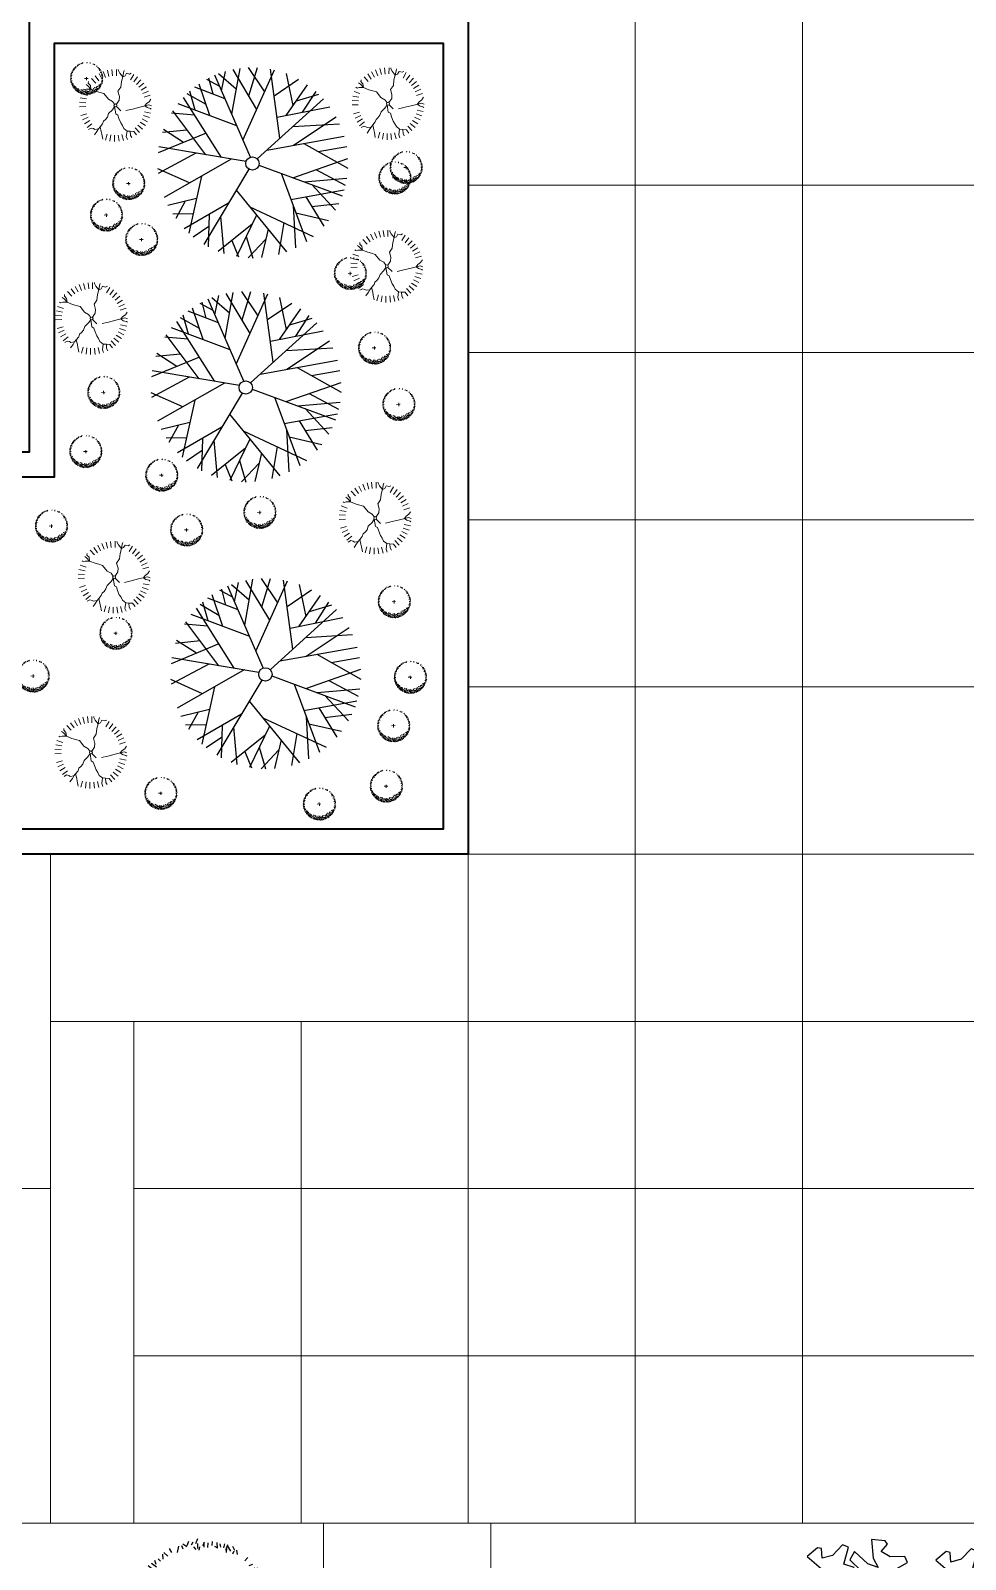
# Model space of a CAD drawing. Header units: millimetres. Extents: x 216896 to 446004, y 63591 to 243769.
# Drawn here: x 373345 to 384534, y 148796 to 167082 of the extents above; entities that cross this region are included whole.
import ezdxf

# ---------------------------------------------------------------- set-up
doc = ezdxf.new("R2010")
doc.units = ezdxf.units.MM
doc.layers.add('green', color=7, linetype='Continuous', true_color=0x45e718)
doc.layers.add('trees', color=7, linetype='Continuous', true_color=0x547000)
doc.layers.add('line pedestr', color=7, linetype='Continuous', lineweight=5, true_color=0x1c1c1c)
doc.layers.add('trees 2', color=7, linetype='Continuous', lineweight=5, true_color=0x91c200)
doc.layers.add('trees 1', color=84, linetype='Continuous', lineweight=5)
doc.layers.add('wall', color=5, linetype='Continuous', lineweight=40)

# ---------------------------------------------------------------- blocks, each defined once
blk = doc.blocks.new('arber')
at = {"layer": 'trees 2'}
for p, q in [((-0.055, 0.185), (-0.047, 0.173)), ((-0.034, 0.179), (-0.037, 0.191)), ((-0.017, 0.181), (-0.013, 0.191)), ((-0.001, 0.18), (-0.002, 0.19)), ((0.003, 0.195), (0.011, 0.185)), ((0.055, 0.175), (0.062, 0.183)), ((-0.191, -0.004), (-0.181, 0.005)), ((-0.19, 0.014), (-0.175, 0.017)), ((-0.176, 0.032), (-0.189, 0.034)), ((-0.171, 0.015), (-0.189, 0.021)), ((-0.188, 0.008), (-0.177, 0.001)), ((-0.166, 0.042), (-0.184, 0.044)), ((-0.171, 0.048), (-0.179, 0.056)), ((-0.177, 0.071), (-0.165, 0.075)), ((-0.165, 0.062), (-0.174, 0.065)), ((-0.17, 0.081), (-0.162, 0.07)), ((-0.169, 0.088), (-0.155, 0.085)), ((-0.151, 0.081), (-0.165, 0.094)), ((-0.15, 0.099), (-0.161, 0.105)), ((-0.136, 0.104), (-0.152, 0.113)), ((-0.139, 0.112), (-0.144, 0.122)), ((-0.135, 0.135), (-0.122, 0.135)), ((-0.128, 0.123), (-0.135, 0.129)), ((-0.125, 0.142), (-0.122, 0.129)), ((-0.122, 0.148), (-0.11, 0.139)), ((-0.107, 0.135), (-0.116, 0.152)), ((-0.1, 0.15), (-0.107, 0.161)), ((-0.085, 0.151), (-0.096, 0.164)), ((-0.085, 0.159), (-0.085, 0.17)), ((-0.07, 0.164), (-0.074, 0.172)), ((-0.06, 0.181), (-0.062, 0.168)), ((0.021, -0.005), (-0.021, 0.005)), ((0.008, 0.015), (-0.001, -0.021)), ((0.095, 0.173), (0.091, 0.159)), ((0.119, 0.143), (0.129, 0.147)), ((0.129, 0.132), (0.135, 0.139)), ((0.142, 0.139), (0.141, 0.126)), ((0.157, 0.104), (0.167, 0.111)), ((0.165, 0.089), (0.176, 0.089)), ((0.171, 0.074), (0.179, 0.078)), ((0.188, 0.064), (0.174, 0.066)), ((0.174, 0.051), (0.193, 0.052)), ((0.192, 0.059), (0.179, 0.051)), ((0.185, 0.076), (0.18, 0.064)), ((0.18, 0.024), (0.197, 0.029)), ((0.186, 0.038), (0.198, 0.04)), ((0.187, 0.021), (0.198, 0.017)), ((0.187, 0.005), (0.196, 0.006)), ((0.201, 0.001), (0.192, -0.007)), ((-0.177, -0.023), (-0.187, -0.019)), ((-0.17, -0.027), (-0.187, -0.032)), ((-0.175, -0.041), (-0.187, -0.043)), ((-0.177, -0.008), (-0.186, -0.009)), ((-0.164, -0.053), (-0.183, -0.055)), ((-0.181, -0.062), (-0.169, -0.054)), ((-0.165, -0.015), (-0.177, -0.023)), ((-0.177, -0.067), (-0.164, -0.069)), ((-0.175, -0.079), (-0.169, -0.067)), ((-0.159, -0.04), (-0.171, -0.048)), ((-0.16, -0.077), (-0.168, -0.081)), ((-0.155, -0.091), (-0.166, -0.092)), ((-0.151, -0.054), (-0.163, -0.062)), ((-0.147, -0.092), (-0.161, -0.103)), ((-0.147, -0.107), (-0.157, -0.114)), ((-0.143, -0.065), (-0.155, -0.073)), ((-0.155, -0.073), (-0.154, -0.082)), ((-0.131, -0.114), (-0.148, -0.123)), ((-0.133, -0.097), (-0.145, -0.105)), ((-0.144, -0.129), (-0.135, -0.116)), ((-0.14, -0.08), (-0.14, -0.09)), ((-0.138, -0.132), (-0.125, -0.129)), ((-0.131, -0.142), (-0.131, -0.129)), ((-0.117, -0.098), (-0.129, -0.105)), ((-0.128, -0.088), (-0.127, -0.098)), ((-0.114, -0.112), (-0.126, -0.12)), ((-0.119, -0.134), (-0.125, -0.141)), ((-0.108, -0.146), (-0.118, -0.15)), ((-0.109, -0.124), (-0.109, -0.134)), ((-0.1, -0.143), (-0.109, -0.159)), ((-0.096, -0.133), (-0.102, -0.14)), ((-0.086, -0.152), (-0.102, -0.156)), ((-0.095, -0.157), (-0.101, -0.167)), ((-0.088, -0.112), (-0.1, -0.12)), ((-0.088, -0.144), (-0.099, -0.147)), ((-0.077, -0.158), (-0.09, -0.172)), ((-0.073, -0.122), (-0.084, -0.128)), ((-0.084, -0.176), (-0.081, -0.161)), ((-0.083, -0.129), (-0.082, -0.138)), ((-0.079, -0.156), (-0.076, -0.165)), ((-0.07, -0.137), (-0.078, -0.148)), ((-0.077, -0.177), (-0.066, -0.169)), ((-0.067, -0.183), (-0.072, -0.171)), ((-0.059, -0.142), (-0.065, -0.15)), ((-0.059, -0.172), (-0.061, -0.181)), ((-0.06, -0.156), (-0.056, -0.164)), ((-0.045, -0.137), (-0.053, -0.148)), ((-0.044, -0.178), (-0.052, -0.186)), ((-0.047, -0.149), (-0.051, -0.163)), ((-0.044, -0.159), (-0.048, -0.168)), ((-0.034, -0.166), (-0.043, -0.174)), ((-0.029, -0.174), (-0.042, -0.183)), ((-0.038, -0.173), (-0.04, -0.19)), ((-0.027, -0.141), (-0.035, -0.151)), ((-0.029, -0.15), (-0.033, -0.163)), ((-0.019, -0.155), (-0.023, -0.167)), ((-0.021, -0.175), (-0.015, -0.182)), ((-0.011, -0.177), (-0.017, -0.195)), ((-0.011, -0.197), (-0.013, -0.182)), ((-0.007, -0.155), (-0.01, -0.164)), ((-0.004, -0.168), (0.003, -0.175)), ((0.005, -0.145), (0.001, -0.159)), ((0.013, -0.166), (0.012, -0.175)), ((0.023, -0.143), (0.018, -0.155)), ((0.025, -0.169), (0.019, -0.179)), ((0.032, -0.175), (0.023, -0.188)), ((0.031, -0.176), (0.036, -0.193)), ((0.035, -0.153), (0.035, -0.166)), ((0.04, -0.172), (0.048, -0.178)), ((0.044, -0.182), (0.047, -0.194)), ((0.047, -0.149), (0.046, -0.159)), ((0.054, -0.136), (0.055, -0.15)), ((0.054, -0.161), (0.063, -0.165)), ((0.057, -0.17), (0.059, -0.189)), ((0.066, -0.188), (0.057, -0.175)), ((0.069, -0.153), (0.071, -0.162)), ((0.07, -0.128), (0.07, -0.141)), ((0.071, -0.184), (0.073, -0.171)), ((0.083, -0.181), (0.071, -0.176)), ((0.081, -0.152), (0.079, -0.164)), ((0.081, -0.167), (0.085, -0.175)), ((0.085, -0.133), (0.09, -0.145)), ((0.09, -0.154), (0.086, -0.17)), ((0.095, -0.125), (0.098, -0.135)), ((0.095, -0.161), (0.096, -0.172)), ((0.096, -0.153), (0.107, -0.167)), ((0.097, -0.15), (0.106, -0.152)), ((0.108, -0.125), (0.111, -0.135)), ((0.111, -0.153), (0.118, -0.163)), ((0.118, -0.137), (0.126, -0.155)), ((0.132, -0.151), (0.12, -0.142)), ((0.125, -0.112), (0.125, -0.122)), ((0.13, -0.118), (0.133, -0.128)), ((0.136, -0.145), (0.133, -0.132)), ((0.146, -0.138), (0.133, -0.137)), ((0.138, -0.126), (0.145, -0.131)), ((0.14, -0.11), (0.143, -0.12)), ((0.147, -0.107), (0.162, -0.116)), ((0.15, -0.115), (0.154, -0.125)), ((0.161, -0.084), (0.176, -0.097)), ((0.161, -0.101), (0.171, -0.108)), ((0.18, -0.091), (0.165, -0.087)), ((0.181, -0.084), (0.173, -0.073)), ((0.187, -0.074), (0.175, -0.078)), ((0.176, -0.065), (0.184, -0.068)), ((0.177, -0.045), (0.194, -0.047)), ((0.181, -0.018), (0.199, -0.024)), ((0.182, -0.051), (0.19, -0.058)), ((0.201, -0.017), (0.186, -0.02)), ((0.187, -0.034), (0.199, -0.036)), ((0.199, -0.011), (0.188, -0.004)), ((-0.028, -0.183), (-0.03, -0.195)), ((-0.004, -0.195), (0.003, -0.184)), ((0.008, -0.197), (-0.001, -0.188)), ((0.011, -0.183), (0.012, -0.192)), ((0.027, -0.184), (0.023, -0.194))]:
    blk.add_line(p, q, dxfattribs=at)
blk = doc.blocks.new('arbor3')
at = {"layer": 'trees 1'}
for p, q in [((-0.23, 0.365), (-0.222, 0.384)), ((-0.178, 0.41), (-0.144, 0.343)), ((-0.128, 0.431), (-0.102, 0.36)), ((-0.076, 0.445), (-0.059, 0.373)), ((-0.023, 0.454), (-0.015, 0.379)), ((0.031, 0.455), (0.03, 0.38)), ((0.085, 0.449), (0.074, 0.375)), ((0.138, 0.437), (0.118, 0.365)), ((0.157, 0.418), (0.159, 0.43)), ((0.165, 0.385), (0.157, 0.418)), ((0.188, 0.333), (0.165, 0.385)), ((0.188, 0.333), (0.21, 0.38)), ((0.21, 0.38), (0.223, 0.401)), ((-0.368, 0.222), (-0.301, 0.189)), ((-0.34, 0.269), (-0.278, 0.227)), ((-0.294, 0.301), (-0.305, 0.313)), ((-0.268, 0.301), (-0.294, 0.301)), ((-0.218, 0.288), (-0.268, 0.301)), ((-0.243, 0.336), (-0.26, 0.356)), ((-0.218, 0.288), (-0.243, 0.336)), ((-0.213, 0.333), (-0.23, 0.365)), ((-0.218, 0.288), (-0.213, 0.333)), ((-0.162, 0.245), (-0.218, 0.288)), ((-0.122, 0.222), (-0.162, 0.245)), ((-0.082, 0.197), (-0.122, 0.222)), ((-0.047, 0.118), (-0.082, 0.197)), ((0.088, 0.18), (0.134, 0.219)), ((0.134, 0.219), (0.158, 0.282)), ((0.158, 0.282), (0.188, 0.333)), ((0.188, 0.333), (0.217, 0.337)), ((0.217, 0.337), (0.242, 0.362)), ((0.242, 0.362), (0.275, 0.344)), ((0.322, 0.327), (0.269, 0.274)), ((0.275, 0.344), (0.298, 0.349)), ((0.357, 0.286), (0.299, 0.24)), ((0.387, 0.241), (0.323, 0.202)), ((0.412, 0.193), (0.343, 0.162)), ((-0.416, 0.014), (-0.341, 0.016)), ((-0.405, 0.121), (-0.332, 0.105)), ((-0.39, 0.173), (-0.319, 0.148)), ((-0.008, 0.08), (-0.047, 0.118)), ((0.001, 0.013), (-0.034, -0.016)), ((0.008, 0.041), (-0.008, 0.08)), ((0.001, 0.013), (-0.008, -0.074)), ((0.024, 0.009), (0.059, -0.053)), ((0.029, 0.036), (0.074, 0.074)), ((0.074, 0.074), (0.088, 0.117)), ((0.088, 0.117), (0.088, 0.18)), ((0.43, 0.142), (0.358, 0.12)), ((0.441, 0.089), (0.367, 0.076)), ((0.446, 0.035), (0.371, 0.032)), ((-0.411, -0.04), (-0.337, -0.028)), ((-0.4, -0.093), (-0.328, -0.072)), ((-0.382, -0.144), (-0.313, -0.114)), ((-0.336, -0.161), (-0.37, -0.169)), ((-0.312, -0.175), (-0.336, -0.161)), ((-0.299, -0.188), (-0.312, -0.175)), ((-0.228, -0.174), (-0.254, -0.193)), ((-0.228, -0.174), (-0.229, -0.232)), ((-0.19, -0.147), (-0.228, -0.174)), ((-0.172, -0.121), (-0.19, -0.147)), ((-0.145, -0.108), (-0.172, -0.121)), ((-0.115, -0.085), (-0.145, -0.108)), ((-0.089, -0.048), (-0.115, -0.085)), ((-0.034, -0.016), (-0.089, -0.048)), ((-0.008, -0.074), (0.013, -0.094)), ((0.013, -0.094), (0.015, -0.139)), ((0.015, -0.139), (0.021, -0.194)), ((0.12, -0.067), (0.201, -0.07)), ((0.201, -0.07), (0.292, -0.071)), ((0.292, -0.071), (0.403, -0.073)), ((0.37, -0.221), (0.308, -0.179)), ((0.398, -0.174), (0.331, -0.141)), ((0.353, -0.072), (0.381, -0.05)), ((0.353, -0.072), (0.373, -0.099)), ((0.373, -0.099), (0.409, -0.119)), ((0.381, -0.05), (0.417, -0.037)), ((0.403, -0.073), (0.43, -0.093)), ((0.409, -0.119), (0.417, -0.131)), ((0.417, -0.037), (0.445, -0.012)), ((-0.279, -0.218), (-0.318, -0.25)), ((-0.254, -0.193), (-0.299, -0.188)), ((-0.254, -0.193), (-0.279, -0.218)), ((-0.231, -0.266), (-0.237, -0.325)), ((-0.229, -0.232), (-0.231, -0.266)), ((-0.207, -0.345), (-0.169, -0.281)), ((-0.159, -0.37), (-0.13, -0.301)), ((-0.108, -0.389), (-0.088, -0.317)), ((-0.055, -0.401), (-0.044, -0.327)), ((-0.001, -0.407), (0, -0.332)), ((0.021, -0.194), (0.033, -0.228)), ((0.033, -0.228), (0.041, -0.267)), ((0.041, -0.267), (0.07, -0.307)), ((0.07, -0.307), (0.044, -0.37)), ((0.07, -0.307), (0.106, -0.319)), ((0.106, -0.319), (0.096, -0.368)), ((0.106, -0.319), (0.147, -0.333)), ((0.147, -0.333), (0.166, -0.38)), ((0.208, -0.361), (0.174, -0.295)), ((0.255, -0.334), (0.212, -0.272)), ((0.298, -0.301), (0.248, -0.245)), ((0.336, -0.263), (0.28, -0.214)), ((0.044, -0.37), (0.047, -0.406)), ((0.096, -0.368), (0.103, -0.398))]:
    blk.add_line(p, q, dxfattribs=at)
blk.add_circle((0.015, 0.024), 0.0177, dxfattribs=at)
blk = doc.blocks.new('A$C19F01AD3')
at = {"color": 0}
for p, q in [((-0.115, 0.82), (-0.22, 0.92)), ((-0.199, 0.762), (-0.197, 0.926)), ((-0.003, 0.066), (-0.132, 0.938)), ((-0.108, 0.772), (-0.021, 0.947)), ((0.036, 0.751), (-0.094, 0.942)), ((-0.071, 0.523), (0.125, 0.94)), ((0.181, 0.505), (0.055, 0.946)), ((0.301, 0.652), (0.208, 0.926)), ((-0.053, 0.401), (-0.557, 0.761)), ((-0.281, 0.137), (-0.489, 0.808)), ((-0.292, 0.682), (-0.444, 0.833)), ((-0.41, 0.656), (-0.413, 0.85)), ((-0.095, 0.686), (-0.355, 0.876)), ((-0.284, 0.566), (-0.306, 0.895)), ((-0.03, 0.247), (0.451, 0.836)), ((0.139, 0.654), (0.295, 0.902)), ((0.327, 0.171), (0.415, 0.854)), ((0.537, 0.448), (0.555, 0.771)), ((-0.427, 0.608), (-0.645, 0.687)), ((-0.423, 0.202), (-0.625, 0.705)), ((0.381, 0.592), (0.656, 0.688)), ((0.447, 0.372), (0.728, 0.611)), ((-0.537, 0.486), (-0.78, 0.526)), ((-0.603, 0.378), (-0.762, 0.551)), ((0.581, 0.486), (0.812, 0.493)), ((0.61, 0.361), (0.792, 0.525)), ((-0.365, 0.409), (-0.874, 0.342)), ((-0.056, 0.034), (-0.851, 0.397)), ((0.057, 0.032), (0.844, 0.436)), ((0.354, 0.378), (0.885, 0.344)), ((-0.514, 0.243), (-0.925, 0.146)), ((-0.649, -0.024), (-0.917, 0.192)), ((0.438, 0.069), (0.92, 0.232)), ((0.481, 0.25), (0.935, 0.157)), ((-0.191, 0.096), (-0.93, -0.097)), ((-0.519, 0.01), (-0.785, -0.504)), ((0.172, 0.091), (0.947, 0.026)), ((0.542, 0.06), (0.9, -0.29)), ((-0.048, -0.045), (-0.672, -0.648)), ((0.058, -0.031), (0.774, -0.539)), ((0.66, -0.055), (0.944, -0.08)), ((-0.623, -0.191), (-0.916, -0.185)), ((-0.695, -0.33), (-0.891, -0.28)), ((-0.739, -0.188), (-0.874, -0.33)), ((-0.222, -0.214), (0.101, -0.931)), ((0.25, -0.167), (0.318, -0.882)), ((0.351, -0.239), (0.926, -0.196)), ((0.592, -0.221), (0.832, -0.446)), ((-0.33, -0.318), (-0.818, -0.45)), ((-0.544, -0.376), (-0.636, -0.683)), ((-0.44, -0.424), (-0.504, -0.786)), ((-0.135, -0.408), (0.394, -0.852)), ((0.276, -0.444), (0.808, -0.487)), ((0.447, -0.307), (0.864, -0.381)), ((0.513, -0.354), (0.675, -0.657)), ((-0.579, -0.491), (-0.753, -0.551)), ((-0.158, -0.58), (-0.551, -0.753)), ((-0.092, -0.504), (-0.391, -0.848)), ((0.282, -0.506), (0.196, -0.916)), ((0.289, -0.582), (0.583, -0.738)), ((0.426, -0.456), (0.522, -0.782)), ((0.458, -0.563), (0.724, -0.603)), ((-0.393, -0.684), (-0.371, -0.857)), ((-0.245, -0.681), (-0.239, -0.903)), ((-0.018, -0.666), (-0.154, -0.922)), ((0.148, -0.645), (0.016, -0.936)), ((-0.066, -0.756), (-0.281, -0.891))]:
    blk.add_line(p, q, dxfattribs=at)
blk.add_circle((0, 0), 0.0659, dxfattribs=at)
blk = doc.blocks.new('BRANCHO1', base_point=(16.66, 36.12))
for p, q in [((16.573, 36.1498), (16.6363, 36.2083)), ((16.6363, 36.2083), (16.6707, 36.1837)), ((16.7024, 36.1683), (16.6909, 36.2022)), ((16.6909, 36.2022), (16.7311, 36.2022)), ((16.7311, 36.2022), (16.7283, 36.1621)), ((16.6707, 36.1837), (16.619, 36.1683)), ((16.619, 36.1683), (16.6449, 36.1344)), ((16.6622, 36.1529), (16.7024, 36.1683)), ((16.7283, 36.1621), (16.688, 36.1375)), ((16.5817, 36.1159), (16.573, 36.1498)), ((16.6449, 36.1344), (16.6622, 36.1529)), ((16.688, 36.1375), (16.688, 36.1005)), ((16.5989, 36.1313), (16.5817, 36.1159)), ((16.6219, 36.1344), (16.5989, 36.1313)), ((16.642, 36.1067), (16.6219, 36.1344)), ((16.6851, 36.0944), (16.642, 36.1067)), ((16.688, 36.1005), (16.6851, 36.0944))]:
    blk.add_line(p, q)
blk = doc.blocks.new('BRANCHO2', base_point=(16.83, 36.07))
for p, q in [((16.7826, 36.0972), (16.8244, 36.1012)), ((16.7857, 36.0721), (16.7826, 36.0972)), ((16.8244, 36.1012), (16.8867, 36.0942)), ((16.8867, 36.0942), (16.8887, 36.0624)), ((16.8235, 36.041), (16.7857, 36.0721)), ((16.8534, 36.0726), (16.8235, 36.041)), ((16.8887, 36.0624), (16.8534, 36.0726))]:
    blk.add_line(p, q)
blk = doc.blocks.new('BRANCHO3', base_point=(16.71, 35.96))
for p, q in [((16.6899, 36.0349), (16.6698, 36.0256)), ((16.6698, 36.0256), (16.687, 36.001)), ((16.6956, 36.0318), (16.6899, 36.0349)), ((16.6927, 36.0165), (16.6956, 36.0318)), ((16.71, 36.0165), (16.6927, 36.0165)), ((16.7301, 36.0288), (16.71, 36.0165)), ((16.7243, 35.9979), (16.7387, 36.0226)), ((16.7387, 36.0226), (16.7301, 36.0288)), ((16.6554, 35.9949), (16.6554, 35.9795)), ((16.6841, 35.9887), (16.6554, 35.9949)), ((16.7014, 35.9918), (16.6841, 35.9887)), ((16.687, 36.001), (16.7014, 35.9918)), ((16.7387, 35.9887), (16.7243, 35.9979)), ((16.7243, 35.9702), (16.7387, 35.9887)), ((16.6554, 35.9795), (16.6812, 35.9733)), ((16.6812, 35.9733), (16.6927, 35.9702)), ((16.6927, 35.9702), (16.7071, 35.9548)), ((16.7128, 35.9548), (16.7243, 35.9702)), ((16.7071, 35.9548), (16.7128, 35.9548))]:
    blk.add_line(p, q)
blk = doc.blocks.new('A$C1C0644A9')
at = {"color": 0, "linetype": 'ByBlock', "xscale": 12, "yscale": 12, "zscale": 12}
for name, p in [('BRANCHO3', (1.17, 6.14)), ('BRANCHO3', (-1.23, 5.42)), ('BRANCHO3', (3.57, 5.42)), ('BRANCHO1', (1.77, 5.06)), ('BRANCHO1', (-2.67, 4.58)), ('BRANCHO1', (4.77, 4.1)), ('BRANCHO3', (0.93, 4.1)), ('BRANCHO3', (-3.51, 3.5)), ('BRANCHO1', (-1.95, 3.14)), ('BRANCHO3', (-4.83, 3.14)), ('BRANCHO3', (5.25, 2.9)), ('BRANCHO1', (-3.63, 2.3)), ('BRANCHO1', (-5.19, 1.94)), ('BRANCHO1', (-1.47, 1.7)), ('BRANCHO3', (5.61, 1.94)), ('BRANCHO1', (2.97, 1.46)), ('BRANCHO3', (4.65, 1.46)), ('BRANCHO2', (0.57, 1.1)), ('BRANCHO1', (3.09, 0.14)), ('BRANCHO2', (-3.99, 0.74)), ('BRANCHO1', (6.21, -0.1)), ('BRANCHO3', (-5.07, -0.1)), ('BRANCHO2', (-3.51, 0.02)), ('BRANCHO1', (-5.07, -0.94)), ('BRANCHO3', (-2.31, -0.82)), ('BRANCHO1', (5.01, -1.06)), ('BRANCHO2', (2.61, -0.94)), ('BRANCHO3', (-2.31, -1.66)), ('BRANCHO3', (-5.79, -2.38)), ('BRANCHO2', (-4.59, -1.78)), ('BRANCHO1', (3.93, -2.38)), ('BRANCHO2', (-2.67, -2.38)), ('BRANCHO3', (-3.99, -3.34)), ('BRANCHO1', (-2.79, -3.7)), ('BRANCHO1', (-0.87, -3.94)), ('BRANCHO2', (3.93, -3.34)), ('BRANCHO1', (-4.83, -4.3)), ('BRANCHO2', (2.13, -3.94)), ('BRANCHO3', (3.93, -4.66)), ('BRANCHO1', (-3.27, -5.02)), ('BRANCHO3', (-1.11, -5.5)), ('BRANCHO3', (-0.39, -6.1)), ('BRANCHO2', (0.57, -5.86))]:
    blk.add_blockref(name, p, dxfattribs=at)
for name, p, rotation in [('BRANCHO3', (1.77, 6.02), 315.0000000000102), ('BRANCHO2', (-2.07, 6.02), 33.69006752598449), ('BRANCHO3', (-1.95, 4.34), 315.0000000000102), ('BRANCHO2', (0.09, 4.82), 33.69006752598449), ('BRANCHO2', (3.81, 4.94), 33.69006752598449), ('BRANCHO3', (2.37, 3.98), 315.0000000000102), ('BRANCHO2', (-4.23, 4.1), 33.69006752598449), ('BRANCHO3', (1.29, 3.5), 315.0000000000102), ('BRANCHO3', (3.21, 3.5), 315.0000000000102), ('BRANCHO3', (2.73, 2.9), 315.0000000000102), ('BRANCHO3', (4.05, 2.54), 315.0000000000102), ('BRANCHO2', (1.77, 2.78), 33.69006752598449), ('BRANCHO3', (-6.39, 1.1), 315.0000000000102), ('BRANCHO3', (-4.71, 1.22), 315.0000000000102), ('BRANCHO2', (5.85, 1.34), 33.69006752598449), ('BRANCHO3', (-2.79, 0.62), 315.0000000000102), ('BRANCHO2', (-5.55, 0.5), 33.69006752598449), ('BRANCHO3', (4.29, 0.02), 315.0000000000102), ('BRANCHO3', (5.61, -1.54), 315.0000000000102), ('BRANCHO2', (-1.71, -1.66), 33.69006752598449), ('BRANCHO3', (-1.35, -2.38), 315.0000000000102), ('BRANCHO3', (5.73, -2.5), 315.0000000000102), ('BRANCHO2', (-4.83, -2.62), 33.69006752598449), ('BRANCHO2', (5.13, -2.86), 33.69006752598449), ('BRANCHO2', (2.61, -4.66), 33.69006752598449), ('BRANCHO2', (-2.19, -5.26), 33.69006752598449), ('BRANCHO2', (2.85, -5.26), 33.69006752598449)]:
    blk.add_blockref(name, p, dxfattribs=dict(at, rotation=rotation))
blk = doc.blocks.new('arbor2')
at = {"color": 0}
for p, q in [((-0.2012, 0.3625), (-0.2019, 0.3875)), ((-0.168, 0.3753), (-0.178, 0.3935)), ((-0.1458, 0.4137), (-0.1508, 0.3835)), ((-0.1338, 0.4234), (-0.1154, 0.3942)), ((-0.0858, 0.4092), (-0.0919, 0.4366)), ((-0.0337, 0.4362), (-0.0532, 0.4009)), ((-0.0109, 0.4122), (-0.0132, 0.4328)), ((-0.0029, 0.4442), (0.0167, 0.4223)), ((0.0347, 0.449), (0.0173, 0.4257)), ((0.0617, 0.4386), (0.0458, 0.4212)), ((0.0573, 0.4078), (0.0663, 0.3875)), ((0.0933, 0.45), (0.0739, 0.4243)), ((0.0879, 0.4222), (0.0785, 0.3914)), ((0.0942, 0.399), (0.085, 0.3801)), ((0.1157, 0.4006), (0.1329, 0.4188)), ((0.1285, 0.4207), (0.1191, 0.3898)), ((0.151, 0.41), (0.1426, 0.3821)), ((0.1799, 0.4095), (0.171, 0.3876)), ((0.2064, 0.3959), (0.1988, 0.3623)), ((-0.3159, 0.3095), (-0.2866, 0.3078)), ((-0.299, 0.2812), (-0.3152, 0.2941)), ((-0.2931, 0.3251), (-0.2862, 0.2953)), ((-0.2858, 0.3386), (-0.2576, 0.3187)), ((-0.253, 0.3081), (-0.2722, 0.3474)), ((-0.236, 0.3439), (-0.2521, 0.3669)), ((-0.2024, 0.3442), (-0.2274, 0.3757)), ((0.1863, 0.379), (0.2017, 0.363)), ((0.224, 0.3833), (0.2218, 0.3625)), ((0.2511, 0.3761), (0.2379, 0.3535)), ((0.2685, 0.3644), (0.2468, 0.3344)), ((0.2563, 0.3441), (0.2475, 0.3207)), ((0.2644, 0.3606), (0.2755, 0.3218)), ((0.2854, 0.3011), (0.2984, 0.3174)), ((0.2956, 0.348), (0.3018, 0.3206)), ((0.3137, 0.3181), (0.3121, 0.2887)), ((-0.3938, 0.2022), (-0.3601, 0.1945)), ((-0.3518, 0.1866), (-0.3846, 0.2155)), ((-0.3498, 0.2261), (-0.3735, 0.2411)), ((-0.3188, 0.2393), (-0.3541, 0.2588)), ((-0.3248, 0.2566), (-0.335, 0.2794)), ((0.3481, 0.2381), (0.3711, 0.2543)), ((0.3667, 0.2034), (0.3918, 0.2041)), ((-0.3863, 0.0977), (-0.4263, 0.1023)), ((-0.3984, 0.1115), (-0.4166, 0.1287)), ((-0.4105, 0.1637), (-0.3827, 0.1734)), ((-0.384, 0.1441), (-0.4039, 0.1498)), ((-0.3954, 0.1869), (-0.3776, 0.162)), ((0.3796, 0.1701), (0.3978, 0.1802)), ((0.3869, 0.1173), (0.4305, 0.1201)), ((0.4179, 0.1479), (0.3878, 0.1529)), ((0.4276, 0.136), (0.3984, 0.1176)), ((0.4122, 0.175), (0.3995, 0.1485)), ((-0.442, -0.0071), (-0.4201, 0.0125)), ((-0.4413, 0.0348), (-0.4073, 0.0406)), ((-0.3966, 0.0364), (-0.438, 0.0506)), ((-0.4098, 0.0738), (-0.4375, 0.0785)), ((-0.4369, 0.02), (-0.411, 0.0039)), ((0.0385, -0.0091), (-0.056, 0.0132)), ((0.0096, 0.0359), (-0.0121, -0.0451)), ((0.4008, 0.0568), (0.4396, 0.0679)), ((0.4134, 0.0879), (0.4408, 0.0941)), ((0.4164, 0.0131), (0.4371, 0.0154)), ((0.4173, 0.0487), (0.4407, 0.0398)), ((0.4484, 0.005), (0.4265, -0.0145)), ((-0.407, -0.09), (-0.4344, -0.0962)), ((-0.4109, -0.0507), (-0.4343, -0.0419)), ((-0.3944, -0.0588), (-0.4332, -0.0699)), ((-0.41, -0.0152), (-0.4307, -0.0174)), ((-0.3846, -0.0322), (-0.4117, -0.0497)), ((-0.37, -0.0888), (-0.3971, -0.1064)), ((0.403, -0.0385), (0.4444, -0.0527)), ((0.4477, -0.0369), (0.4137, -0.0427)), ((0.4162, -0.0758), (0.4439, -0.0806)), ((0.4433, -0.0221), (0.4174, -0.006)), ((-0.3805, -0.1194), (-0.4241, -0.1222)), ((-0.4212, -0.138), (-0.392, -0.1196)), ((-0.4115, -0.15), (-0.3814, -0.155)), ((-0.4058, -0.177), (-0.3931, -0.1506)), ((-0.3732, -0.1722), (-0.3914, -0.1822)), ((-0.3527, -0.1214), (-0.3797, -0.139)), ((-0.333, -0.1453), (-0.3601, -0.1628)), ((-0.3601, -0.1628), (-0.3586, -0.185)), ((-0.3277, -0.1808), (-0.3262, -0.203)), ((0.3582, -0.1886), (0.391, -0.2176)), ((0.4018, -0.1889), (0.384, -0.1641)), ((0.4169, -0.1658), (0.3891, -0.1755)), ((0.3904, -0.1461), (0.4103, -0.1519)), ((0.3927, -0.0998), (0.4327, -0.1044)), ((0.4048, -0.1136), (0.423, -0.1307)), ((-0.3603, -0.2054), (-0.3854, -0.2062)), ((-0.342, -0.2066), (-0.3736, -0.2317)), ((-0.3417, -0.2402), (-0.3647, -0.2564)), ((-0.306, -0.2572), (-0.3453, -0.2765)), ((-0.3119, -0.2192), (-0.3389, -0.2368)), ((-0.3365, -0.29), (-0.3165, -0.2618)), ((-0.3194, -0.2693), (-0.301, -0.2985)), ((-0.2748, -0.2198), (-0.3019, -0.2374)), ((-0.2987, -0.1979), (-0.2972, -0.22)), ((-0.2687, -0.2525), (-0.2957, -0.27)), ((-0.2713, -0.2835), (-0.2775, -0.2561)), ((-0.2575, -0.2803), (-0.256, -0.3024)), ((-0.2092, -0.2529), (-0.2363, -0.2705)), ((-0.2321, -0.2796), (-0.2232, -0.2562)), ((-0.1741, -0.2747), (-0.2004, -0.2894)), ((-0.1965, -0.2804), (-0.1988, -0.2598)), ((-0.1969, -0.2903), (-0.1954, -0.3124)), ((-0.1885, -0.2484), (-0.1689, -0.2704)), ((-0.0699, -0.2921), (-0.0527, -0.2739)), ((0.1508, -0.2882), (0.1504, -0.3182)), ((0.2068, -0.2831), (0.214, -0.3055)), ((0.2369, -0.2818), (0.2441, -0.3043)), ((0.2749, -0.2523), (0.2764, -0.2744)), ((0.2856, -0.2669), (0.2928, -0.2894)), ((0.3054, -0.2832), (0.3216, -0.2962)), ((0.3091, -0.2484), (0.3163, -0.2709)), ((0.3252, -0.2413), (0.3605, -0.2609)), ((0.3312, -0.2587), (0.3414, -0.2815)), ((0.3562, -0.2282), (0.3799, -0.2432)), ((0.4002, -0.2043), (0.3665, -0.1966)), ((-0.3229, -0.2974), (-0.2932, -0.2904)), ((-0.3073, -0.3202), (-0.3057, -0.2908)), ((-0.279, -0.3032), (-0.292, -0.3194)), ((-0.2545, -0.329), (-0.2773, -0.3393)), ((-0.2371, -0.3231), (-0.2566, -0.3583)), ((-0.2259, -0.3012), (-0.241, -0.3157)), ((-0.2039, -0.3443), (-0.2399, -0.3533)), ((-0.224, -0.354), (-0.239, -0.3777)), ((-0.2097, -0.3241), (-0.2344, -0.333)), ((-0.1844, -0.356), (-0.2133, -0.3889)), ((-0.2, -0.398), (-0.1924, -0.3643)), ((-0.1873, -0.3518), (-0.1816, -0.372)), ((-0.1688, -0.3103), (-0.1862, -0.3335)), ((-0.1847, -0.3996), (-0.1599, -0.3818)), ((-0.1616, -0.4147), (-0.1713, -0.387)), ((-0.1418, -0.3206), (-0.1576, -0.3381)), ((-0.1461, -0.3515), (-0.1371, -0.3717)), ((-0.1101, -0.3092), (-0.1295, -0.335)), ((-0.1155, -0.337), (-0.1249, -0.3678)), ((-0.1093, -0.3603), (-0.1184, -0.3791)), ((-0.0862, -0.3763), (-0.1064, -0.3931)), ((-0.0697, -0.3177), (-0.0893, -0.3405)), ((-0.075, -0.3386), (-0.0844, -0.3694)), ((-0.0525, -0.3493), (-0.0609, -0.3771)), ((-0.0235, -0.3498), (-0.0325, -0.3716)), ((-0.0171, -0.3802), (-0.0017, -0.3962)), ((0.0023, -0.3282), (-0.0072, -0.3591)), ((0.0208, -0.2967), (0.0132, -0.3304)), ((0.0205, -0.3759), (0.0184, -0.3968)), ((0.0432, -0.3224), (0.0325, -0.3505)), ((0.0477, -0.3831), (0.0345, -0.4058)), ((0.0702, -0.3462), (0.0718, -0.3752)), ((0.0753, -0.3657), (0.0981, -0.3554)), ((0.0975, -0.3367), (0.0966, -0.3603)), ((0.0998, -0.3915), (0.1128, -0.3753)), ((0.114, -0.3632), (0.1339, -0.3729)), ((0.1144, -0.3076), (0.1161, -0.3399)), ((0.1216, -0.3847), (0.1243, -0.4284)), ((0.1281, -0.3745), (0.1265, -0.4039)), ((0.1479, -0.3462), (0.153, -0.3666)), ((0.1522, -0.4157), (0.1572, -0.3856)), ((0.1758, -0.3437), (0.1712, -0.3695)), ((0.1744, -0.3774), (0.1844, -0.3956)), ((0.1843, -0.3013), (0.1958, -0.328)), ((0.1962, -0.3488), (0.186, -0.3844)), ((0.2076, -0.3646), (0.2083, -0.3896)), ((0.2088, -0.3463), (0.2338, -0.3778)), ((0.211, -0.3382), (0.2314, -0.3432)), ((0.2424, -0.346), (0.2586, -0.3689)), ((0.2594, -0.3102), (0.2786, -0.3495)), ((0.2922, -0.3407), (0.264, -0.3208)), ((0.2995, -0.3272), (0.2926, -0.2974)), ((-0.1419, -0.3882), (-0.1477, -0.4082)), ((-0.1093, -0.4026), (-0.1265, -0.4208)), ((-0.0739, -0.3933), (-0.1046, -0.414)), ((-0.0956, -0.3905), (-0.1001, -0.4305)), ((-0.0716, -0.4141), (-0.0764, -0.4417)), ((-0.0557, -0.3947), (-0.0434, -0.4117)), ((-0.0343, -0.4008), (-0.0484, -0.4422)), ((-0.0327, -0.4456), (-0.0385, -0.4115)), ((-0.0179, -0.4412), (-0.0017, -0.4152)), ((0.0093, -0.4463), (-0.0103, -0.4243)), ((0.0173, -0.4143), (0.0196, -0.4349)), ((0.0651, -0.3948), (0.0433, -0.4248)), ((0.0529, -0.4151), (0.044, -0.4385)), ((0.061, -0.3987), (0.0721, -0.4374)), ((0.0826, -0.3899), (0.1, -0.4017)), ((0.0922, -0.4112), (0.0983, -0.4386)), ((0.1402, -0.4254), (0.1218, -0.3962)), ((0.1792, -0.41), (0.1527, -0.3973))]:
    blk.add_line(p, q, dxfattribs=at)

msp = doc.modelspace()

# ---------------------------------------------------------------- linework, layer by layer
at = {"layer": 'line pedestr'}
for p, q in [((380583, 173232), (380583, 149232)), ((382583, 173232), (382583, 149232)), ((378583, 169232), (378583, 157232)), ((378583, 167232), (378583, 149232)), ((378583, 165232), (406651, 165232)), ((378583, 163232), (406651, 163232)), ((378583, 161232), (386583, 161232)), ((378583, 159232), (406651, 159232)), ((378583, 157232), (368583, 157232)), ((373583, 157232), (373583, 149232)), ((378583, 157232), (406651, 157232)), ((373583, 155232), (378583, 155232)), ((374583, 155232), (374583, 149232)), ((376583, 155232), (376583, 149232)), ((378583, 155232), (406651, 155232)), ((350651, 153232), (373583, 153232)), ((374583, 153232), (378583, 153232)), ((378583, 153232), (406651, 153232)), ((374583, 151232), (378583, 151232)), ((378583, 151232), (406651, 151232)), ((370583, 149232), (378583, 149232)), ((376853, 143225), (376853, 149232)), ((378583, 149232), (398583, 149232)), ((378853, 137841), (378853, 149232))]:
    msp.add_line(p, q, dxfattribs=at)
at = {"layer": 'wall'}
msp.add_lwpolyline([(358583, 157232), (358583, 162043), (373333, 162043), (373333, 167232), (378583, 167232), (378583, 157232), (358583, 157232)], dxfattribs=at)
msp.add_lwpolyline([(358883, 157532), (358883, 161743), (373633, 161743), (373633, 166932), (378283, 166932), (378283, 157532)], close=True, dxfattribs=at)

# ---------------------------------------------------------------- block references
at = {"layer": 'green'}
for name, p, xscale, yscale, zscale, rotation in [('A$C19F01AD3', (376000, 165492), 1210.070298431674, 1210.070298431674, 1210.070298431674, 14.99999999998812), ('arber', (374011, 166510), 1000, 1000, 1000, 14.99999999998732), ('arbor3', (374353, 166159), 1000, 1000, 1000, 14.99999999998732), ('arbor3', (377615, 166180), 1000, 1000, 1000, 14.99999999998732), ('arber', (377835, 165445), 1000, 1000, 1000, 14.99999999998732), ('arber', (374515, 165253), 1000, 1000, 1000, 14.99999999998732), ('arber', (377700, 165320), 1000, 1000, 1000, 14.99999999998732), ('arber', (374248, 164876), 1000, 1000, 1000, 14.99999999998732), ('arber', (374670, 164584), 1000, 1000, 1000, 14.99999999998732), ('arbor3', (377601, 164235), 1000, 1000, 1000, 14.99999999998732), ('arber', (377167, 164178), 1000, 1000, 1000, 14.99999999998732), ('A$C19F01AD3', (375920, 162813), 1210.070298431674, 1210.070298431674, 1210.070298431674, 14.99999999998812), ('arbor3', (374067, 163611), 1000, 1000, 1000, 14.99999999998732), ('arber', (377457, 163286), 1000, 1000, 1000, 14.99999999998732), ('arber', (374216, 162755), 1000, 1000, 1000, 14.99999999998732), ('arber', (377748, 162611), 1000, 1000, 1000, 14.99999999998732), ('arber', (374001, 162048), 1000, 1000, 1000, 14.99999999998732), ('arber', (374910, 161765), 1000, 1000, 1000, 14.99999999998732), ('arbor3', (377461, 161224), 1000, 1000, 1000, 14.99999999998732), ('arber', (376084, 161320), 1000, 1000, 1000, 14.99999999998732), ('arber', (373590, 161157), 1000, 1000, 1000, 14.99999999998732), ('arber', (375208, 161110), 1000, 1000, 1000, 14.99999999998732), ('arbor3', (374337, 160516), 1000, 1000, 1000, 14.99999999998732), ('A$C19F01AD3', (376155, 159382), 1210.070298431674, 1210.070298431674, 1210.070298431674, 14.99999999998812), ('arber', (377693, 160252), 1000, 1000, 1000, 14.99999999998732), ('arber', (374362, 159874), 1000, 1000, 1000, 14.99999999998732), ('arber', (373371, 159363), 1000, 1000, 1000, 14.99999999998732), ('arber', (377886, 159348), 1000, 1000, 1000, 14.99999999998732), ('arbor3', (374059, 158421), 1000, 1000, 1000, 14.99999999998732), ('arber', (377686, 158768), 1000, 1000, 1000, 14.99999999998732), ('arber', (374899, 157960), 1000, 1000, 1000, 14.99999999998732), ('arber', (377598, 158046), 1000, 1000, 1000, 14.99999999998732), ('arber', (376797, 157832), 1000, 1000, 1000, 14.99999999998732), ('arbor2', (375391, 148174), 1889.019404625307, 1889.019404625307, 1889.019404625307, 14.99999999998728)]:
    msp.add_blockref(name, p, dxfattribs=dict(at, xscale=xscale, yscale=yscale, zscale=zscale, rotation=rotation))
at = {"layer": 'trees', "xscale": 615.2234675828582, "yscale": 615.2234675828582, "zscale": 615.2234675828582, "rotation": 14.99999999659651}
msp.add_blockref('A$C1C0644A9', (383333, 144606), dxfattribs=at)

doc.saveas('drawing.dxf')
